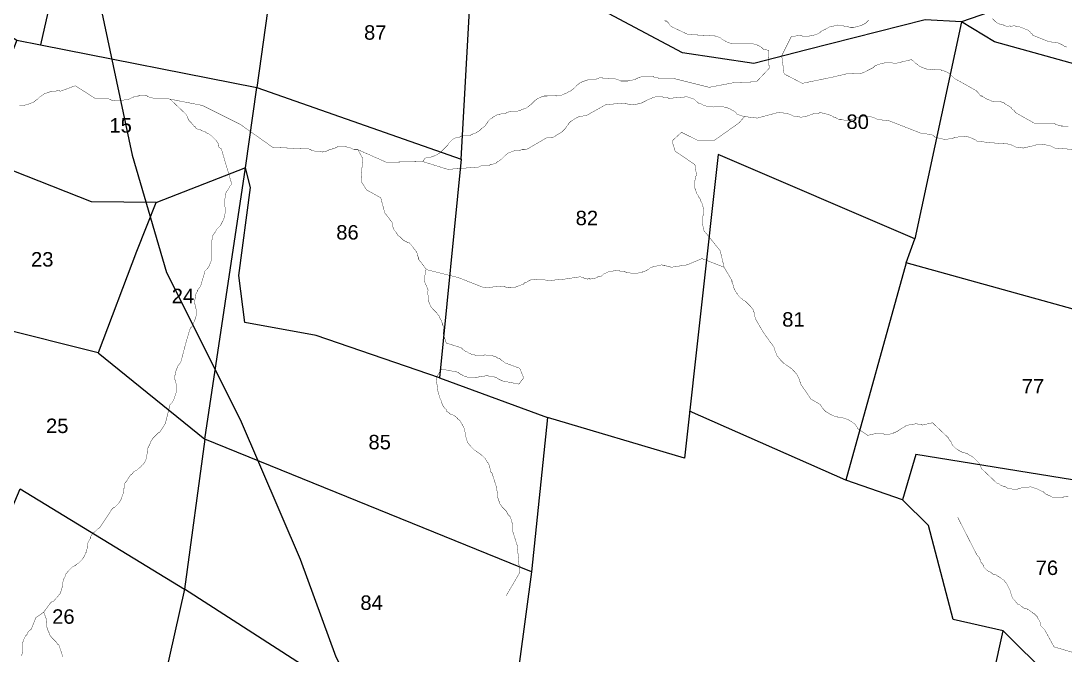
# Model space of a CAD drawing. Header units: inches. Extents: x 617 to 4497, y -923 to 1824.
# Drawn here: x 1220.5 to 1509.8, y 1393.5 to 1569.2 of the extents above; entities that cross this region are included whole.
import ezdxf
from ezdxf.enums import TextEntityAlignment as Align

# ---------------------------------------------------------------- set-up
doc = ezdxf.new("R2010")
doc.units = ezdxf.units.IN
doc.header["$LTSCALE"] = 15
doc.header["$MEASUREMENT"] = 0
for name, color, linetype in [('PLOT', 7, 'Continuous'), ('PLOT NO', 7, 'Continuous'), ('ROAD', 50, 'Continuous'), ('STREAM', 130, 'SL')]:
    doc.layers.add(name, color=color, linetype=linetype)
doc.styles.get("Standard").update_dxf_attribs({"font": 'arial.ttf'})
doc.linetypes.add('SL', pattern='A,8e-06,[1,streme line,S=0.066667,R=0,X=0,Y=0],-0.839413', length=0.839421)

msp = doc.modelspace()

# ---------------------------------------------------------------- linework, layer by layer
at = {"layer": 'PLOT'}
for points in [[(1598.59, 1689.13), (1563.18, 1705.8), (1524.82, 1707.01), (1506.49, 1577.76), (1481.06, 1568.89), (1468.14, 1508.79), (1413.64, 1532.18), (1404.35, 1448.05), (1366.4, 1459.34), (1361.96, 1416.59), (1271.53, 1453.29), (1265.88, 1411.74), (1257.4, 1373.83), (1246.5, 1321.39), (1270.32, 1312.92), (1255.75, 1241.55), (1245.25, 1245.18), (1208.89, 1093.06)], [(1124, 1618.54), (1124.96, 1599.53), (1140.45, 1597.98), (1163.26, 1585.36), (1195.4, 1568.71), (1206.01, 1574.67), (1210.45, 1574.49), (1213.08, 1567.66), (1219.41, 1563.77), (1225.98, 1562.52), (1285.85, 1550.69), (1342.51, 1530.88), (1344.86, 1573.8), (1349.27, 1589.7), (1328.97, 1589.59), (1292.97, 1601.63), (1285.97, 1604.65)], [(1237.52, 1613.51), (1225.98, 1562.52)], [(1292.97, 1601.63), (1285.85, 1550.69)], [(1481.06, 1568.89), (1471.01, 1569.48), (1438.26, 1561.17), (1423.51, 1557.39), (1403.79, 1560.33), (1377.52, 1574.29), (1349.27, 1589.7)], [(1557.94, 1554.72), (1518.86, 1555.42), (1490.2, 1563.32), (1481.06, 1568.89)], [(1219.41, 1563.77), (1216.26, 1555.78), (1207.49, 1531.97), (1205.16, 1522.94), (1190.82, 1489.82), (1178.65, 1465.25), (1137.91, 1403.08), (1117.74, 1357.4), (1180.25, 1344.96), (1198.04, 1386.59), (1220.37, 1439.56), (1265.88, 1411.74)], [(1557.94, 1554.72), (1547.52, 1517.59), (1537.28, 1482.31), (1465.76, 1502.13), (1468.14, 1508.79)], [(1336.46, 1470.27), (1302.3, 1482.05), (1282.59, 1485.64), (1280.94, 1498.67), (1284.11, 1522.96), (1282.76, 1528.41), (1285.85, 1550.69)], [(1258.02, 1518.81), (1240.07, 1518.99), (1207.55, 1531.86)], [(1342.51, 1530.88), (1336.46, 1470.27), (1366.4, 1459.34)], [(1282.76, 1528.41), (1257.95, 1518.72), (1252.59, 1505.25), (1241.92, 1477.24), (1271.53, 1453.29)], [(1271.53, 1453.29), (1282.76, 1528.41)], [(1465.76, 1502.13), (1448.99, 1441.9), (1405.77, 1461.04)], [(1241.92, 1477.24), (1213.92, 1484.23), (1190.82, 1489.82)], [(1537.28, 1482.31), (1542.85, 1480.12), (1534.03, 1438.41), (1468.43, 1449.01), (1464.68, 1436.51), (1448.99, 1441.9)], [(1492.59, 1400.2), (1478.79, 1403.36), (1471.95, 1429.41), (1464.68, 1436.51)], [(1361.96, 1416.59), (1353.75, 1355.13), (1265.88, 1411.74)], [(1474.97, 1320.52), (1492.59, 1400.2), (1518.34, 1374.6)]]:
    msp.add_lwpolyline(points, dxfattribs=at)
at = {"layer": 'ROAD'}
msp.add_lwpolyline([(1326.5, 1772.88), (1323.97, 1768.61), (1309.33, 1760.82), (1283.14, 1744.17), (1270.75, 1728.36), (1248.6, 1698.09), (1243.82, 1690.96), (1239.51, 1678.58), (1234.99, 1631.37), (1235.96, 1615.77), (1242.71, 1572.74), (1251.4, 1531.92), (1260.91, 1499.5), (1281.31, 1458.7), (1297.87, 1420.08), (1307.79, 1393.03), (1318.68, 1372.24), (1328.88, 1359.16), (1329.99, 1349.91)], dxfattribs=at)
at = {"layer": 'STREAM', "color": 4, "lineweight": 0, "const_width": 0.1}
for points in [[(1398.7, 1569.34), (1398.92, 1569.12), (1399.36, 1569.12), (1400.01, 1568.46), (1400.23, 1568.02), (1400.45, 1567.81), (1400.67, 1567.59), (1405.26, 1565.4), (1412.91, 1564.96), (1414.22, 1564.53), (1414.66, 1564.09), (1415.53, 1563.65), (1415.75, 1563.43), (1416.41, 1563.21), (1417.5, 1562.78), (1417.94, 1562.78), (1418.16, 1562.78), (1419.25, 1562.78), (1419.69, 1562.78), (1419.91, 1562.78), (1420.78, 1563), (1421.87, 1563), (1422.09, 1563), (1422.75, 1563), (1424.06, 1562.56), (1424.28, 1562.56), (1424.72, 1562.34), (1425.59, 1561.9), (1425.81, 1561.68), (1426.03, 1561.47), (1426.25, 1561.25), (1427.56, 1561.03), (1427.78, 1556), (1424.28, 1552.28), (1418.16, 1552.07), (1411.16, 1550.75), (1401.54, 1553.16), (1397.39, 1553.16), (1396.95, 1553.38), (1395.86, 1553.6), (1395.64, 1553.81), (1394.98, 1553.81), (1393.67, 1553.81), (1393.45, 1553.81), (1393.02, 1553.81), (1392.14, 1553.6), (1391.71, 1553.38), (1391.49, 1553.38), (1390.61, 1552.94), (1389.74, 1552.72), (1389.3, 1552.72), (1388.64, 1552.5), (1387.33, 1552.5), (1387.11, 1552.5), (1386.68, 1552.5), (1385.8, 1552.94), (1385.37, 1552.94), (1385.15, 1553.16), (1384.93, 1553.16), (1380.77, 1553.38), (1379.68, 1552.94), (1379.24, 1552.94), (1378.15, 1552.94), (1377.93, 1552.94), (1377.28, 1552.72), (1375.96, 1552.28), (1375.75, 1552.07), (1375.53, 1552.07), (1374.65, 1551.41), (1374.43, 1551.19), (1374.22, 1550.97), (1373.56, 1550.32), (1372.69, 1549.66), (1372.47, 1549.66), (1371.81, 1549.22), (1370.72, 1548.79), (1370.28, 1548.57), (1370.06, 1548.57), (1368.97, 1548.35), (1368.53, 1548.57), (1368.31, 1548.57), (1368.09, 1548.57), (1367.44, 1548.57), (1366.35, 1548.35), (1366.13, 1548.35), (1365.47, 1548.35), (1364.16, 1547.91), (1363.94, 1547.69), (1363.72, 1547.69), (1362.85, 1547.04), (1362.63, 1546.82), (1362.41, 1546.6), (1361.76, 1545.94), (1360.88, 1545.29), (1360.66, 1545.07), (1360.01, 1544.85), (1358.91, 1544.41), (1358.48, 1544.2), (1358.26, 1544.2), (1357.16, 1543.98), (1356.95, 1543.98), (1356.51, 1543.98), (1356.29, 1544.2), (1355.2, 1543.76), (1354.76, 1543.54), (1354.32, 1543.54), (1353.23, 1543.32), (1353.01, 1543.1), (1352.35, 1543.1), (1351.26, 1542.45), (1351.04, 1542.23), (1350.61, 1542.01), (1349.95, 1541.35), (1349.73, 1540.92), (1349.51, 1540.7), (1349.08, 1540.04), (1348.2, 1539.39), (1347.98, 1539.17), (1347.55, 1538.73), (1346.45, 1538.07), (1346.01, 1537.86), (1345.8, 1537.86), (1344.92, 1537.42), (1344.48, 1537.42), (1344.27, 1537.42), (1343.83, 1537.42), (1343.17, 1537.42), (1342.3, 1537.2), (1342.08, 1536.98), (1341.42, 1536.98), (1340.11, 1536.33), (1339.89, 1536.11), (1339.68, 1535.89), (1339.02, 1535.23), (1338.8, 1534.79), (1338.58, 1534.58), (1337.93, 1533.92), (1337.27, 1533.26), (1337.05, 1533.05), (1336.61, 1532.61), (1335.52, 1531.95), (1335.08, 1531.73), (1334.87, 1531.73), (1333.77, 1531.3), (1333.55, 1531.3), (1333.12, 1531.3), (1332.9, 1531.3), (1332.46, 1531.08), (1331.81, 1530.2), (1321.75, 1529.99), (1313.88, 1533.48)], [(1510.63, 1539.82), (1509.32, 1539.82), (1509.1, 1540.04), (1508.66, 1540.04), (1507.79, 1540.26), (1507.35, 1540.48), (1507.13, 1540.48), (1506.91, 1540.7), (1501.45, 1540.7), (1495.98, 1543.76), (1495.77, 1544.2), (1494.89, 1544.85), (1494.89, 1545.07), (1494.24, 1545.51), (1493.14, 1546.16), (1492.92, 1546.38), (1492.49, 1546.6), (1491.61, 1546.82), (1491.17, 1546.82), (1490.96, 1546.82), (1490.08, 1546.82), (1488.99, 1547.04), (1488.77, 1547.26), (1488.11, 1547.47), (1487.02, 1548.13), (1486.8, 1548.35), (1486.36, 1548.35), (1485.71, 1549.22), (1485.49, 1549.44), (1485.27, 1549.66), (1485.05, 1549.88), (1479.59, 1552.94), (1479.15, 1553.16), (1478.71, 1553.6), (1478.06, 1554.25), (1477.84, 1554.47), (1477.18, 1554.91), (1476.09, 1555.34), (1475.65, 1555.34), (1475.43, 1555.56), (1474.34, 1555.78), (1473.9, 1555.78), (1473.69, 1555.78), (1472.81, 1555.56), (1471.72, 1555.78), (1471.5, 1555.78), (1470.84, 1556), (1469.75, 1556.44), (1469.31, 1556.66), (1469.09, 1556.87), (1468.22, 1557.53), (1468, 1557.75), (1467.78, 1557.97), (1467.56, 1558.19), (1467.13, 1558.41), (1462.54, 1557.31), (1461.88, 1557.53), (1460.79, 1557.53), (1460.57, 1557.53), (1459.91, 1557.53), (1458.6, 1557.31), (1458.38, 1557.09), (1457.95, 1557.09), (1457.07, 1556.66), (1456.85, 1556.44), (1456.63, 1556.22), (1455.76, 1555.78), (1454.88, 1555.34), (1454.67, 1555.13), (1454.01, 1554.91), (1452.92, 1554.47), (1452.48, 1554.47), (1452.26, 1554.47), (1451.17, 1554.47), (1450.73, 1554.69), (1450.51, 1554.69), (1450.08, 1554.69), (1445.48, 1553.6), (1436.96, 1551.85), (1431.93, 1554.47), (1431.27, 1559.5), (1433.9, 1564.75), (1436.3, 1565.18), (1436.96, 1564.96), (1438.05, 1564.96), (1438.27, 1564.96), (1438.93, 1564.96), (1440.24, 1565.18), (1440.46, 1565.4), (1440.89, 1565.4), (1441.77, 1565.84), (1441.99, 1566.06), (1442.2, 1566.28), (1443.08, 1566.71), (1443.95, 1567.15), (1444.17, 1567.37), (1444.83, 1567.59), (1446.14, 1567.81), (1446.36, 1567.81), (1446.8, 1568.02), (1447.67, 1567.81), (1448.11, 1567.81), (1448.33, 1567.81), (1448.76, 1567.59), (1449.2, 1567.59), (1450.29, 1567.37), (1450.51, 1567.37), (1451.17, 1567.37), (1452.48, 1567.59), (1452.92, 1567.81), (1453.14, 1567.81), (1454.01, 1568.24), (1454.45, 1568.46), (1454.67, 1568.68), (1455.32, 1569.34)], [(1489.64, 1569.77), (1490.3, 1569.12), (1490.52, 1568.9), (1491.17, 1568.46), (1492.27, 1568.02), (1492.7, 1568.02), (1492.92, 1567.81), (1494.02, 1567.59), (1494.45, 1567.81), (1494.67, 1567.59), (1495.55, 1567.81), (1496.64, 1567.59), (1496.86, 1567.59), (1497.51, 1567.37), (1498.61, 1566.93), (1499.04, 1566.71), (1499.26, 1566.71), (1500.14, 1566.06), (1500.36, 1565.62), (1500.57, 1565.62), (1500.79, 1565.18), (1505.17, 1563.43), (1508.01, 1563), (1508.44, 1562.78), (1509.32, 1562.34), (1509.54, 1562.12), (1510.19, 1561.9)], [(1261.85, 1547.47), (1266, 1543.54), (1266.44, 1543.1), (1266.66, 1542.45), (1267.1, 1541.57), (1267.31, 1541.35), (1267.75, 1540.92), (1268.63, 1539.82), (1268.84, 1539.82), (1269.06, 1539.39), (1269.94, 1538.95), (1270.37, 1538.95), (1270.59, 1538.73), (1271.47, 1538.51), (1272.34, 1537.86), (1272.56, 1537.86), (1273.22, 1537.42), (1274.09, 1536.54), (1274.31, 1536.33), (1274.53, 1536.11), (1275.18, 1535.23), (1275.18, 1534.79), (1275.4, 1534.58), (1275.4, 1534.14), (1276.06, 1533.7), (1278.9, 1524.08), (1278.9, 1523.86), (1278.46, 1523.43), (1278.03, 1522.55), (1277.81, 1522.33), (1277.37, 1521.68), (1277.15, 1520.37), (1277.15, 1520.15), (1276.93, 1519.71), (1276.93, 1518.84), (1276.93, 1518.4), (1276.93, 1518.18), (1277.15, 1517.31), (1277.15, 1516.21), (1277.15, 1515.99), (1276.93, 1515.34), (1276.71, 1514.03), (1276.5, 1513.81), (1276.28, 1513.37), (1275.84, 1512.5), (1275.62, 1512.28), (1275.4, 1512.06), (1275.18, 1511.84), (1274.75, 1511.4), (1274.31, 1510.53), (1274.09, 1510.31), (1273.65, 1509.65), (1273.44, 1508.34), (1273.44, 1508.12), (1273.22, 1507.69), (1273.22, 1506.81), (1273.22, 1506.38), (1273.22, 1506.16), (1273.44, 1505.28), (1273.44, 1504.19), (1273.44, 1503.97), (1273.44, 1503.31), (1273, 1502), (1272.78, 1501.78), (1272.78, 1501.35), (1272.12, 1500.47), (1271.9, 1500.25), (1271.69, 1500.04), (1271.47, 1499.82), (1271.47, 1499.6), (1270.37, 1495.88), (1270.16, 1495.44), (1269.5, 1494.57), (1269.5, 1494.35), (1269.06, 1493.7), (1268.84, 1492.38), (1268.84, 1492.17), (1268.63, 1491.73), (1268.63, 1490.85), (1268.84, 1490.42), (1268.84, 1490.2), (1269.06, 1489.32), (1269.06, 1488.23), (1269.06, 1488.01), (1269.06, 1487.36), (1268.63, 1486.04), (1268.41, 1485.61), (1268.41, 1485.39), (1267.97, 1484.51), (1267.75, 1484.3), (1267.53, 1484.08), (1267.31, 1483.64), (1266.22, 1479.92), (1264.91, 1474.89), (1264.69, 1474.46), (1264.03, 1473.58), (1264.03, 1473.36), (1263.6, 1472.71), (1263.38, 1471.62), (1263.38, 1471.18), (1263.16, 1470.96), (1263.16, 1469.87), (1263.38, 1469.43), (1263.38, 1469.21), (1263.6, 1468.34), (1263.6, 1467.24), (1263.6, 1467.02), (1263.6, 1466.37), (1263.16, 1465.06), (1263.16, 1464.84), (1262.94, 1464.4), (1262.5, 1463.53), (1262.29, 1463.31), (1262.07, 1463.09), (1261.85, 1462.87), (1260.54, 1457.62), (1259.01, 1455.22), (1258.57, 1455), (1257.69, 1454.13), (1257.48, 1453.91), (1257.04, 1453.47), (1256.38, 1452.38), (1256.38, 1452.16), (1256.16, 1451.72), (1255.73, 1450.85), (1255.73, 1450.41), (1255.73, 1450.19), (1255.51, 1449.32), (1255.29, 1448.22), (1255.29, 1448.01), (1255.07, 1447.35), (1254.42, 1446.26), (1253.98, 1446.04), (1253.98, 1445.82), (1253.1, 1445.16), (1252.89, 1444.94), (1252.67, 1444.73), (1252.23, 1444.51), (1251.79, 1444.29), (1251.14, 1443.41), (1250.92, 1443.41), (1250.48, 1442.76), (1249.82, 1441.67), (1249.61, 1441.45), (1249.39, 1441.23), (1249.17, 1440.14), (1249.17, 1439.7), (1248.95, 1439.48), (1248.95, 1438.6), (1248.73, 1437.73), (1248.51, 1437.29), (1248.29, 1436.64), (1247.64, 1435.54), (1247.42, 1435.33), (1247.2, 1435.11), (1246.55, 1434.45), (1246.11, 1434.23), (1245.89, 1434.01), (1245.67, 1433.8), (1244.14, 1431.39), (1242.39, 1428.77), (1241.95, 1428.55), (1241.3, 1427.89), (1241.08, 1427.67), (1240.42, 1427.24), (1239.77, 1426.14), (1239.77, 1425.71), (1239.55, 1425.49), (1239.11, 1424.61), (1239.11, 1424.18), (1239.11, 1423.96), (1238.89, 1423.08), (1238.68, 1421.99), (1238.46, 1421.77), (1238.24, 1421.12), (1237.58, 1420.02), (1237.36, 1419.8), (1237.15, 1419.59), (1236.49, 1418.93), (1236.05, 1418.71), (1235.83, 1418.49), (1235.61, 1418.27), (1234.96, 1418.06), (1234.3, 1417.4), (1234.08, 1417.18), (1233.65, 1416.74), (1232.77, 1415.65), (1232.77, 1415.21), (1232.55, 1414.99), (1232.34, 1414.12), (1232.12, 1413.68), (1232.12, 1413.46), (1232.12, 1412.59), (1231.68, 1411.5), (1231.68, 1411.28), (1231.46, 1410.62), (1230.59, 1409.53), (1230.37, 1409.31), (1230.15, 1409.09), (1229.49, 1408.22), (1229.06, 1408.22), (1228.84, 1408), (1228.62, 1407.78), (1226.87, 1405.38)], [(1512.82, 1533.48), (1506.91, 1533.92), (1506.48, 1534.14), (1505.6, 1534.58), (1505.17, 1534.58), (1504.51, 1534.79), (1503.2, 1535.01), (1502.98, 1535.01), (1502.54, 1535.01), (1501.67, 1534.79), (1501.23, 1534.58), (1501.01, 1534.58), (1500.14, 1534.36), (1499.04, 1534.14), (1498.83, 1534.14), (1498.17, 1533.92), (1496.86, 1534.14), (1496.64, 1534.14), (1496.2, 1534.14), (1495.33, 1534.58), (1494.89, 1534.79), (1494.67, 1534.79), (1494.45, 1535.01), (1488.55, 1535.45), (1485.27, 1535.89), (1484.83, 1536.33), (1483.96, 1536.54), (1483.74, 1536.76), (1483.09, 1536.98), (1481.77, 1537.2), (1481.34, 1537.2), (1481.12, 1537.2), (1480.03, 1536.98), (1479.59, 1536.98), (1479.37, 1536.98), (1478.49, 1536.54), (1477.62, 1536.54), (1477.18, 1536.33), (1476.53, 1536.33), (1475.22, 1536.54), (1475, 1536.54), (1474.56, 1536.76), (1473.69, 1536.98), (1473.47, 1537.2), (1473.25, 1537.42), (1472.81, 1537.64), (1469.75, 1538.07), (1460.79, 1541.57), (1457.95, 1541.79), (1457.51, 1542.01), (1456.63, 1542.45), (1456.41, 1542.45), (1455.76, 1542.67), (1454.45, 1542.67), (1454.01, 1542.67), (1453.79, 1542.67), (1452.7, 1542.45), (1452.26, 1542.45), (1452.04, 1542.45), (1451.17, 1542.01), (1450.29, 1541.79), (1450.08, 1541.79), (1449.2, 1541.57), (1447.89, 1541.79), (1447.67, 1541.79), (1447.23, 1541.79), (1446.36, 1542.23), (1446.14, 1542.45), (1445.7, 1542.45), (1445.48, 1542.67), (1445.05, 1542.88), (1443.95, 1543.32), (1443.74, 1543.32), (1443.08, 1543.54), (1441.77, 1543.76), (1441.55, 1543.54), (1441.11, 1543.54), (1440.24, 1543.54), (1439.8, 1543.32), (1439.58, 1543.32), (1438.71, 1542.88), (1437.61, 1542.67), (1437.4, 1542.67), (1436.74, 1542.45), (1435.43, 1542.67), (1435.21, 1542.67), (1434.77, 1542.67), (1433.9, 1543.1), (1433.46, 1543.32), (1433.24, 1543.32), (1433.02, 1543.54), (1430.18, 1543.76), (1424.5, 1542.23), (1420.78, 1542.67), (1418.81, 1543.32), (1418.59, 1543.76), (1417.72, 1544.41), (1417.5, 1544.41), (1416.85, 1544.85), (1415.53, 1545.29), (1415.32, 1545.29), (1414.88, 1545.51), (1414, 1545.51), (1413.57, 1545.51), (1413.35, 1545.51), (1412.47, 1545.29), (1411.38, 1545.51), (1411.16, 1545.51), (1410.51, 1545.51), (1409.19, 1545.94), (1408.98, 1546.16), (1408.54, 1546.16), (1407.66, 1546.82), (1407.45, 1547.04), (1407.23, 1547.26), (1407.01, 1547.47), (1405.04, 1548.13), (1400.01, 1547.69), (1399.58, 1547.91), (1398.48, 1547.91), (1398.26, 1548.13), (1397.61, 1548.13), (1396.3, 1548.13), (1395.86, 1547.91), (1395.64, 1547.91), (1394.55, 1547.47), (1394.33, 1547.26), (1394.11, 1547.26), (1393.24, 1546.82), (1392.36, 1546.38), (1392.14, 1546.38), (1391.49, 1546.16), (1390.17, 1545.94), (1389.74, 1545.94), (1389.52, 1545.94), (1388.43, 1546.16), (1388.21, 1546.16), (1387.77, 1546.38), (1387.55, 1546.38), (1382.52, 1545.94), (1377.06, 1542.88), (1376.62, 1542.88), (1375.53, 1542.67), (1375.31, 1542.67), (1374.65, 1542.45), (1373.56, 1541.79), (1373.34, 1541.57), (1372.9, 1541.35), (1372.25, 1540.7), (1372.03, 1540.26), (1371.81, 1540.04), (1371.37, 1539.39), (1370.72, 1538.73), (1370.5, 1538.51), (1369.84, 1538.07), (1368.75, 1537.42), (1368.53, 1537.2), (1368.09, 1536.98), (1367.22, 1536.76), (1366.78, 1536.76), (1366.56, 1536.76), (1366.13, 1536.76), (1360.88, 1533.7), (1360.01, 1533.48), (1359.35, 1533.48), (1358.48, 1533.26), (1358.26, 1533.26), (1357.38, 1533.26), (1356.29, 1532.83), (1356.07, 1532.61), (1355.63, 1532.61), (1354.76, 1531.95), (1354.54, 1531.73), (1354.32, 1531.52), (1353.67, 1530.86), (1352.79, 1530.2), (1352.57, 1530.2), (1352.14, 1529.77), (1350.82, 1529.33), (1350.61, 1529.33), (1350.17, 1529.11), (1349.08, 1529.11), (1348.86, 1529.11), (1348.64, 1529.11), (1348.2, 1529.11), (1347.33, 1528.67), (1338.8, 1528.02), (1331.81, 1530.2)], [(1421, 1542.67), (1419.47, 1540.92), (1412.69, 1536.11), (1407.88, 1536.11), (1403.51, 1538.29), (1400.89, 1535.89), (1401.76, 1533.05), (1407.23, 1529.33), (1407.66, 1526.49), (1407.45, 1526.05), (1407.23, 1524.96), (1407.23, 1524.74), (1407.23, 1524.08), (1407.23, 1522.77), (1407.45, 1522.33), (1407.45, 1522.12), (1407.88, 1521.02), (1408.1, 1520.8), (1408.1, 1520.59), (1408.76, 1519.71), (1408.98, 1518.84), (1409.19, 1518.62), (1409.41, 1517.96), (1409.63, 1516.65), (1409.63, 1516.43), (1409.63, 1515.99), (1409.41, 1514.9), (1409.41, 1514.68), (1409.41, 1514.46), (1409.19, 1514.03), (1409.63, 1511.18), (1414.22, 1505.5), (1415.32, 1500.91)], [(1332.68, 1500.25), (1332.24, 1497.19), (1333.34, 1494.57), (1333.12, 1493.91), (1333.34, 1493.04), (1333.34, 1492.6), (1333.34, 1491.95), (1333.77, 1490.63), (1333.99, 1490.42), (1333.99, 1490.2), (1334.65, 1489.32), (1334.87, 1489.1), (1335.08, 1488.89), (1335.74, 1488.23), (1336.4, 1487.36), (1336.4, 1487.14), (1336.83, 1486.48), (1337.27, 1485.39), (1337.27, 1484.95), (1337.49, 1484.73), (1337.49, 1483.64), (1337.49, 1483.2), (1337.49, 1482.98), (1337.49, 1482.55), (1338.36, 1479.92), (1342.52, 1478.61), (1342.95, 1478.17), (1343.83, 1477.52), (1344.05, 1477.52), (1344.7, 1477.08), (1345.8, 1476.64), (1346.23, 1476.64), (1346.45, 1476.43), (1347.55, 1476.43), (1347.98, 1476.43), (1348.2, 1476.43), (1349.08, 1476.64), (1350.17, 1476.43), (1350.39, 1476.43), (1351.04, 1476.43), (1352.35, 1475.99), (1352.57, 1475.77), (1353.01, 1475.77), (1353.67, 1475.11), (1354.1, 1474.89), (1354.32, 1474.68), (1354.54, 1474.46), (1358.69, 1472.93), (1359.79, 1470.3), (1358.48, 1468.55), (1353.88, 1469.43), (1353.45, 1469.65), (1352.57, 1470.09), (1352.35, 1470.3), (1351.7, 1470.52), (1350.39, 1470.74), (1350.17, 1470.74), (1349.73, 1470.96), (1348.86, 1470.74), (1348.42, 1470.74), (1348.2, 1470.74), (1347.33, 1470.52), (1346.23, 1470.3), (1346.01, 1470.3), (1345.36, 1470.3), (1344.05, 1470.52), (1343.61, 1470.74), (1343.39, 1470.74), (1342.52, 1471.18), (1342.08, 1471.4), (1341.86, 1471.62), (1341.64, 1471.83), (1337.05, 1472.71), (1335.52, 1470.3), (1336.18, 1465.71), (1336.61, 1465.28), (1336.61, 1464.62), (1337.05, 1463.75), (1337.05, 1463.53), (1337.27, 1462.87), (1337.93, 1461.78), (1338.36, 1461.56), (1338.36, 1461.12), (1339.24, 1460.47), (1339.46, 1460.25), (1339.68, 1460.25), (1340.55, 1459.81), (1341.42, 1459.15), (1341.42, 1458.94), (1342.08, 1458.5), (1342.74, 1457.41), (1342.95, 1456.97), (1343.17, 1456.75), (1343.39, 1455.88), (1343.39, 1455.44), (1343.61, 1455.22), (1343.61, 1454.78), (1343.61, 1454.35), (1344.05, 1453.25), (1344.05, 1453.03), (1344.27, 1452.38), (1345.14, 1451.28), (1345.36, 1451.07), (1345.58, 1450.85), (1346.23, 1450.19), (1346.67, 1449.97), (1346.89, 1449.75), (1347.55, 1449.32), (1348.42, 1448.66), (1348.64, 1448.44), (1349.08, 1448.01), (1349.73, 1446.91), (1349.95, 1446.69), (1350.17, 1446.26), (1350.39, 1445.38), (1350.61, 1444.94), (1350.61, 1444.73), (1350.61, 1444.29), (1351.04, 1443.85), (1352.35, 1439.7), (1352.35, 1439.26), (1352.57, 1438.17), (1352.57, 1437.95), (1352.57, 1437.29), (1353.01, 1435.98), (1353.23, 1435.76), (1353.23, 1435.33), (1353.88, 1434.45), (1354.1, 1434.23), (1354.32, 1434.01), (1354.98, 1433.36), (1355.42, 1432.48), (1355.63, 1432.27), (1356.07, 1431.83), (1356.51, 1430.52), (1356.51, 1430.3), (1356.73, 1429.86), (1356.73, 1428.77), (1356.73, 1428.55), (1356.73, 1428.33), (1356.73, 1427.89), (1358.04, 1423.74), (1358.69, 1416.31), (1354.98, 1409.97)], [(1232.12, 1392.91), (1231.9, 1393.79), (1231.9, 1394.23), (1231.68, 1394.44), (1231.24, 1395.76), (1231.02, 1396.41), (1230.81, 1396.41), (1230.15, 1397.29), (1229.49, 1397.94), (1229.28, 1398.16), (1229.06, 1398.38), (1228.4, 1399.25), (1228.4, 1399.69), (1228.18, 1399.91), (1227.74, 1401.22), (1227.74, 1401.88), (1227.74, 1402.1), (1227.53, 1403.19), (1227.53, 1403.63), (1226.87, 1405.38), (1224.68, 1403.85), (1223.37, 1400.57), (1222.94, 1400.35), (1222.28, 1399.47), (1222.28, 1399.25), (1221.84, 1398.82), (1221.19, 1397.51), (1221.19, 1397.29), (1220.97, 1396.85), (1220.97, 1395.98), (1220.97, 1395.54), (1220.97, 1395.32), (1220.97, 1394.23), (1220.75, 1393.35)]]:
    msp.add_lwpolyline(points, dxfattribs=at)
at = {"layer": 'STREAM', "color": 4, "lineweight": 0, "elevation": 0.1}
for points in [[(1220.09, 1545.73, 0.1, 0.1, 0), (1220.53, 1545.73, 0.1, 0.1, 0), (1221.62, 1545.73, 0.1, 0.1, 0), (1221.84, 1545.94, 0.1, 0.1, 0), (1222.28, 1545.94, 0.1, 0.1, 0), (1223.37, 1546.38, 0.1, 0.1, 0), (1224.03, 1546.6, 0.1, 0.1, 0), (1224.25, 1546.82, 0.1, 0.1, 0), (1225.12, 1547.47, 0.1, 0.1, 0), (1225.78, 1548.13, 0.1, 0.1, 0), (1226, 1548.13, 0.1, 0.1, 0), (1226.21, 1548.35, 0.1, 0.1, 0), (1227.09, 1549, 0.1, 0.1, 0), (1227.31, 1549, 0.1, 0.1, 0), (1227.74, 1549.22, 0.1, 0.1, 0), (1229.06, 1549.66, 0.1, 0.1, 0), (1229.71, 1549.66, 0.1, 0.1, 0), (1229.93, 1549.66, 0.1, 0.1, 0), (1231.02, 1549.88, 0.1, 0.1, 0), (1231.46, 1549.66, 0.1, 0.1, 0), (1235.61, 1551.19, 0.1, 0.1, 0), (1241.08, 1547.69, 0.1, 0.1, 0), (1244.58, 1547.69, 0.1, 0.1, 0), (1245.02, 1547.47, 0.1, 0.1, 0), (1245.23, 1547.47, 0.1, 0.1, 0), (1245.45, 1547.26, 0.1, 0.1, 0), (1246.55, 1547.04, 0.1, 0.1, 0), (1246.76, 1547.04, 0.1, 0.1, 0), (1247.2, 1547.04, 0.1, 0.1, 0), (1248.51, 1547.04, 0.1, 0.1, 0), (1249.17, 1547.26, 0.1, 0.1, 0), (1249.39, 1547.26, 0.1, 0.1, 0), (1250.48, 1547.47, 0.1, 0.1, 0), (1251.36, 1547.91, 0.1, 0.1, 0), (1251.57, 1547.91, 0.1, 0.1, 0), (1251.79, 1548.13, 0.1, 0.1, 0), (1252.89, 1548.35, 0.1, 0.1, 0), (1253.1, 1548.35, 0.1, 0.1, 0), (1253.54, 1548.57, 0.1, 0.1, 0), (1254.85, 1548.57, 0.1, 0.1, 0), (1255.51, 1548.35, 0.1, 0.1, 0), (1255.73, 1548.13, 0.1, 0.1, 0), (1256.82, 1547.91, 0.1, 0.1, 0), (1257.26, 1547.69, 0.1, 0.1, 0), (1260.76, 1547.69, 0.1, 0.1, 0), (1270.81, 1545.73, 0.1, 0.1, 0), (1281.31, 1540.48, 0.1, 0.1, 0), (1290.27, 1534.14, 0.1, 0.1, 0), (1299.23, 1533.7, 0.1, 0.1, 0), (1300.32, 1533.7, 0.1, 0.1, 0), (1300.54, 1533.48, 0.1, 0.1, 0), (1300.76, 1533.48, 0.1, 0.1, 0), (1301.2, 1533.26, 0.1, 0.1, 0), (1302.07, 1533.05, 0.1, 0.1, 0), (1302.51, 1533.05, 0.1, 0.1, 0), (1302.73, 1533.05, 0.1, 0.1, 0), (1304.04, 1532.83, 0.1, 0.1, 0), (1304.92, 1533.05, 0.1, 0.1, 0), (1305.13, 1533.05, 0.1, 0.1, 0), (1306.01, 1533.48, 0.1, 0.1, 0), (1306.88, 1533.7, 0.1, 0.1, 0), (1307.1, 1533.92, 0.1, 0.1, 0), (1307.54, 1533.92, 0.1, 0.1, 0), (1308.41, 1534.36, 0.1, 0.1, 0), (1308.85, 1534.36, 0.1, 0.1, 0), (1309.07, 1534.36, 0.1, 0.1, 0), (1310.38, 1534.36, 0.1, 0.1, 0), (1311.04, 1534.14, 0.1, 0.1, 0), (1311.47, 1534.14, 0.1, 0.1, 0), (1312.35, 1533.7, 0.1, 0.1, 0), (1312.79, 1533.48, 0.1, 0.1, 0), (1313.88, 1533.48, 0.1, 0.1, 0), (1315.19, 1531.08, 0.1, 0.1, 0), (1314.75, 1524.74, 0.1, 0.1, 0), (1316.28, 1522.33, 0.1, 0.1, 0), (1320.22, 1520.15, 0.1, 0.1, 0), (1321.31, 1515.99, 0.1, 0.1, 0), (1323.5, 1513.15, 0.1, 0.1, 0), (1323.5, 1512.71, 0.1, 0.1, 0), (1323.5, 1512.5, 0.1, 0.1, 0), (1323.5, 1512.28, 0.1, 0.1, 0), (1323.93, 1511.18, 0.1, 0.1, 0), (1324.15, 1510.97, 0.1, 0.1, 0), (1324.37, 1510.75, 0.1, 0.1, 0), (1325.03, 1509.65, 0.1, 0.1, 0), (1325.68, 1509.22, 0.1, 0.1, 0), (1325.9, 1509, 0.1, 0.1, 0), (1326.56, 1508.34, 0.1, 0.1, 0), (1327.43, 1507.91, 0.1, 0.1, 0), (1327.65, 1507.69, 0.1, 0.1, 0), (1328.09, 1507.69, 0.1, 0.1, 0), (1328.74, 1507.03, 0.1, 0.1, 0), (1328.96, 1506.59, 0.1, 0.1, 0), (1329.18, 1506.38, 0.1, 0.1, 0), (1330.06, 1505.28, 0.1, 0.1, 0), (1330.27, 1504.84, 0.1, 0.1, 0), (1330.27, 1504.41, 0.1, 0.1, 0), (1330.71, 1503.53, 0.1, 0.1, 0), (1330.71, 1503.1, 0.1, 0.1, 0), (1332.9, 1500.25, 0.1, 0.1, 0), (1341.64, 1498.07, 0.1, 0.1, 0), (1348.86, 1495.23, 0.1, 0.1, 0), (1353.67, 1495.66, 0.1, 0.1, 0), (1354.1, 1495.66, 0.1, 0.1, 0), (1354.32, 1495.66, 0.1, 0.1, 0), (1354.76, 1495.44, 0.1, 0.1, 0), (1355.63, 1495.23, 0.1, 0.1, 0), (1356.07, 1495.44, 0.1, 0.1, 0), (1356.29, 1495.23, 0.1, 0.1, 0), (1357.6, 1495.44, 0.1, 0.1, 0), (1358.26, 1495.66, 0.1, 0.1, 0), (1358.48, 1495.88, 0.1, 0.1, 0), (1359.57, 1496.1, 0.1, 0.1, 0), (1360.22, 1496.76, 0.1, 0.1, 0), (1360.66, 1496.76, 0.1, 0.1, 0), (1360.88, 1496.97, 0.1, 0.1, 0), (1361.76, 1497.41, 0.1, 0.1, 0), (1362.19, 1497.41, 0.1, 0.1, 0), (1362.41, 1497.41, 0.1, 0.1, 0), (1363.72, 1497.63, 0.1, 0.1, 0), (1364.38, 1497.63, 0.1, 0.1, 0), (1364.82, 1497.41, 0.1, 0.1, 0), (1365.69, 1497.41, 0.1, 0.1, 0), (1366.35, 1497.19, 0.1, 0.1, 0), (1371.16, 1497.63, 0.1, 0.1, 0), (1375.53, 1498.29, 0.1, 0.1, 0), (1375.96, 1498.07, 0.1, 0.1, 0), (1376.18, 1498.07, 0.1, 0.1, 0), (1376.62, 1497.85, 0.1, 0.1, 0), (1377.5, 1497.63, 0.1, 0.1, 0), (1377.93, 1497.85, 0.1, 0.1, 0), (1378.15, 1497.63, 0.1, 0.1, 0), (1379.46, 1497.85, 0.1, 0.1, 0), (1380.12, 1498.07, 0.1, 0.1, 0), (1380.34, 1498.29, 0.1, 0.1, 0), (1381.43, 1498.51, 0.1, 0.1, 0), (1382.09, 1499.16, 0.1, 0.1, 0), (1382.3, 1499.16, 0.1, 0.1, 0), (1382.74, 1499.38, 0.1, 0.1, 0), (1383.62, 1499.82, 0.1, 0.1, 0), (1384.05, 1499.82, 0.1, 0.1, 0), (1384.27, 1499.82, 0.1, 0.1, 0), (1385.58, 1500.04, 0.1, 0.1, 0), (1386.24, 1500.04, 0.1, 0.1, 0), (1386.46, 1499.82, 0.1, 0.1, 0), (1387.55, 1499.82, 0.1, 0.1, 0), (1387.99, 1499.6, 0.1, 0.1, 0), (1388.43, 1499.38, 0.1, 0.1, 0), (1388.64, 1499.38, 0.1, 0.1, 0), (1389.08, 1499.38, 0.1, 0.1, 0), (1389.96, 1499.16, 0.1, 0.1, 0), (1390.39, 1499.16, 0.1, 0.1, 0), (1390.61, 1499.16, 0.1, 0.1, 0), (1391.92, 1499.38, 0.1, 0.1, 0), (1392.58, 1499.6, 0.1, 0.1, 0), (1392.8, 1499.6, 0.1, 0.1, 0), (1393.89, 1500.04, 0.1, 0.1, 0), (1394.55, 1500.47, 0.1, 0.1, 0), (1394.77, 1500.69, 0.1, 0.1, 0), (1395.2, 1500.91, 0.1, 0.1, 0), (1396.08, 1501.13, 0.1, 0.1, 0), (1396.51, 1501.13, 0.1, 0.1, 0), (1396.73, 1501.35, 0.1, 0.1, 0), (1398.04, 1501.57, 0.1, 0.1, 0), (1398.7, 1501.35, 0.1, 0.1, 0), (1398.92, 1501.35, 0.1, 0.1, 0), (1400.01, 1501.13, 0.1, 0.1, 0), (1400.67, 1500.91, 0.1, 0.1, 0), (1405.04, 1501.57, 0.1, 0.1, 0), (1409.19, 1503.31, 0.1, 0.1, 0), (1415.32, 1500.91, 0.1, 0.1, 0), (1417.5, 1497.19, 0.1, 0.1, 0), (1417.5, 1496.76, 0.1, 0.1, 0), (1417.94, 1495.66, 0.1, 0.1, 0), (1417.94, 1495.44, 0.1, 0.1, 0), (1418.16, 1494.79, 0.1, 0.1, 0), (1418.81, 1493.7, 0.1, 0.1, 0), (1419.03, 1493.48, 0.1, 0.1, 0), (1419.25, 1493.04, 0.1, 0.1, 0), (1419.91, 1492.38, 0.1, 0.1, 0), (1420.34, 1492.17, 0.1, 0.1, 0), (1420.34, 1491.95, 0.1, 0.1, 0), (1421.22, 1491.51, 0.1, 0.1, 0), (1421.87, 1490.85, 0.1, 0.1, 0), (1422.09, 1490.63, 0.1, 0.1, 0), (1422.53, 1490.2, 0.1, 0.1, 0), (1423.4, 1489.1, 0.1, 0.1, 0), (1423.4, 1488.67, 0.1, 0.1, 0), (1423.62, 1488.45, 0.1, 0.1, 0), (1423.84, 1487.36, 0.1, 0.1, 0), (1423.84, 1487.14, 0.1, 0.1, 0), (1424.06, 1486.92, 0.1, 0.1, 0), (1424.06, 1486.48, 0.1, 0.1, 0), (1426.25, 1482.76, 0.1, 0.1, 0), (1429.09, 1478.83, 0.1, 0.1, 0), (1429.31, 1478.17, 0.1, 0.1, 0), (1429.53, 1477.3, 0.1, 0.1, 0), (1429.74, 1477.08, 0.1, 0.1, 0), (1429.96, 1476.43, 0.1, 0.1, 0), (1430.84, 1475.33, 0.1, 0.1, 0), (1431.06, 1475.11, 0.1, 0.1, 0), (1431.27, 1474.89, 0.1, 0.1, 0), (1431.93, 1474.24, 0.1, 0.1, 0), (1432.37, 1474.02, 0.1, 0.1, 0), (1432.59, 1473.8, 0.1, 0.1, 0), (1433.24, 1473.36, 0.1, 0.1, 0), (1434.12, 1472.71, 0.1, 0.1, 0), (1434.33, 1472.49, 0.1, 0.1, 0), (1434.77, 1472.05, 0.1, 0.1, 0), (1435.65, 1470.96, 0.1, 0.1, 0), (1435.65, 1470.74, 0.1, 0.1, 0), (1435.87, 1470.52, 0.1, 0.1, 0), (1436.3, 1469.43, 0.1, 0.1, 0), (1436.3, 1469.21, 0.1, 0.1, 0), (1436.52, 1468.99, 0.1, 0.1, 0), (1436.52, 1468.55, 0.1, 0.1, 0), (1439.36, 1464.4, 0.1, 0.1, 0), (1441.99, 1462.87, 0.1, 0.1, 0), (1442.2, 1462.43, 0.1, 0.1, 0), (1442.86, 1461.56, 0.1, 0.1, 0), (1443.08, 1461.34, 0.1, 0.1, 0), (1443.52, 1460.9, 0.1, 0.1, 0), (1444.61, 1460.25, 0.1, 0.1, 0), (1445.05, 1460.03, 0.1, 0.1, 0), (1445.27, 1459.81, 0.1, 0.1, 0), (1446.36, 1459.59, 0.1, 0.1, 0), (1446.58, 1459.59, 0.1, 0.1, 0), (1446.8, 1459.37, 0.1, 0.1, 0), (1447.89, 1459.37, 0.1, 0.1, 0), (1448.76, 1458.94, 0.1, 0.1, 0), (1448.98, 1458.94, 0.1, 0.1, 0), (1449.64, 1458.72, 0.1, 0.1, 0), (1450.73, 1458.06, 0.1, 0.1, 0), (1450.95, 1457.84, 0.1, 0.1, 0), (1451.39, 1457.62, 0.1, 0.1, 0), (1452.04, 1456.75, 0.1, 0.1, 0), (1452.26, 1456.53, 0.1, 0.1, 0), (1452.26, 1456.31, 0.1, 0.1, 0), (1452.48, 1456.09, 0.1, 0.1, 0), (1455.1, 1454.35, 0.1, 0.1, 0), (1457.95, 1455, 0.1, 0.1, 0), (1458.38, 1454.78, 0.1, 0.1, 0), (1459.48, 1454.78, 0.1, 0.1, 0), (1459.69, 1454.56, 0.1, 0.1, 0), (1460.35, 1454.56, 0.1, 0.1, 0), (1461.66, 1454.78, 0.1, 0.1, 0), (1462.1, 1455, 0.1, 0.1, 0), (1462.32, 1455, 0.1, 0.1, 0), (1463.19, 1455.44, 0.1, 0.1, 0), (1463.63, 1455.66, 0.1, 0.1, 0), (1463.85, 1455.88, 0.1, 0.1, 0), (1464.5, 1456.31, 0.1, 0.1, 0), (1465.38, 1456.75, 0.1, 0.1, 0), (1465.6, 1456.97, 0.1, 0.1, 0), (1466.25, 1457.19, 0.1, 0.1, 0), (1467.56, 1457.41, 0.1, 0.1, 0), (1468, 1457.41, 0.1, 0.1, 0), (1468.22, 1457.62, 0.1, 0.1, 0), (1469.31, 1457.41, 0.1, 0.1, 0), (1469.75, 1457.41, 0.1, 0.1, 0), (1469.97, 1457.41, 0.1, 0.1, 0), (1470.19, 1457.19, 0.1, 0.1, 0), (1473.03, 1457.84, 0.1, 0.1, 0), (1477.4, 1453.69, 0.1, 0.1, 0), (1477.62, 1453.25, 0.1, 0.1, 0), (1478.28, 1452.38, 0.1, 0.1, 0), (1478.28, 1452.16, 0.1, 0.1, 0), (1478.71, 1451.5, 0.1, 0.1, 0), (1479.59, 1450.63, 0.1, 0.1, 0), (1480.03, 1450.41, 0.1, 0.1, 0), (1480.24, 1450.19, 0.1, 0.1, 0), (1481.12, 1449.75, 0.1, 0.1, 0), (1481.56, 1449.54, 0.1, 0.1, 0), (1481.77, 1449.54, 0.1, 0.1, 0), (1482.65, 1449.32, 0.1, 0.1, 0), (1483.52, 1448.66, 0.1, 0.1, 0), (1483.74, 1448.66, 0.1, 0.1, 0), (1484.4, 1448.22, 0.1, 0.1, 0), (1485.27, 1447.35, 0.1, 0.1, 0), (1485.49, 1447.13, 0.1, 0.1, 0), (1485.71, 1446.91, 0.1, 0.1, 0), (1486.36, 1446.04, 0.1, 0.1, 0), (1486.36, 1445.6, 0.1, 0.1, 0), (1486.58, 1445.38, 0.1, 0.1, 0), (1486.58, 1445.16, 0.1, 0.1, 0), (1490.96, 1441.01, 0.1, 0.1, 0), (1491.39, 1441.01, 0.1, 0.1, 0), (1491.83, 1440.57, 0.1, 0.1, 0), (1492.92, 1440.14, 0.1, 0.1, 0), (1493.14, 1440.14, 0.1, 0.1, 0), (1493.8, 1439.7, 0.1, 0.1, 0), (1495.11, 1439.48, 0.1, 0.1, 0), (1495.33, 1439.48, 0.1, 0.1, 0), (1495.77, 1439.48, 0.1, 0.1, 0), (1496.64, 1439.48, 0.1, 0.1, 0), (1497.08, 1439.7, 0.1, 0.1, 0), (1497.3, 1439.7, 0.1, 0.1, 0), (1498.17, 1439.92, 0.1, 0.1, 0), (1499.26, 1439.92, 0.1, 0.1, 0), (1499.48, 1439.92, 0.1, 0.1, 0), (1500.14, 1440.14, 0.1, 0.1, 0), (1501.45, 1439.7, 0.1, 0.1, 0), (1501.67, 1439.7, 0.1, 0.1, 0), (1502.11, 1439.48, 0.1, 0.1, 0), (1502.98, 1439.04, 0.1, 0.1, 0), (1503.42, 1438.82, 0.1, 0.1, 0), (1503.64, 1438.82, 0.1, 0.1, 0), (1503.85, 1438.6, 0.1, 0.1, 0), (1504.29, 1438.17, 0.1, 0.1, 0), (1505.17, 1437.73, 0.1, 0.1, 0), (1505.38, 1437.73, 0.1, 0.1, 0), (1506.04, 1437.29, 0.1, 0.1, 0), (1507.35, 1437.07, 0.1, 0.1, 0), (1507.79, 1437.07, 0.1, 0.1, 0), (1508.01, 1437.07, 0.1, 0.1, 0), (1509.1, 1437.07, 0.1, 0.1, 0), (1509.32, 1437.29, 0.1, 0.1, 0), (1509.76, 1437.29, 0.1, 0.1, 0), (1510.63, 1437.51, 0.1, 0.1, 0)], [(1514.13, 1393.57, 0.1, 0.1, 0), (1506.7, 1395.76, 0.1, 0.1, 0), (1504.07, 1400.57, 0.1, 0.1, 0), (1502.98, 1401.66, 0.1, 0.1, 0), (1502.98, 1402.32, 0.1, 0.1, 0), (1502.54, 1403.19, 0.1, 0.1, 0), (1502.32, 1403.41, 0.1, 0.1, 0), (1502.11, 1404.06, 0.1, 0.1, 0), (1501.23, 1404.94, 0.1, 0.1, 0), (1500.79, 1405.16, 0.1, 0.1, 0), (1500.57, 1405.38, 0.1, 0.1, 0), (1499.7, 1406.03, 0.1, 0.1, 0), (1499.48, 1406.03, 0.1, 0.1, 0), (1499.26, 1406.25, 0.1, 0.1, 0), (1498.39, 1406.47, 0.1, 0.1, 0), (1497.51, 1407.12, 0.1, 0.1, 0), (1497.3, 1407.34, 0.1, 0.1, 0), (1496.64, 1407.56, 0.1, 0.1, 0), (1495.77, 1408.65, 0.1, 0.1, 0), (1495.55, 1408.87, 0.1, 0.1, 0), (1495.33, 1409.09, 0.1, 0.1, 0), (1494.89, 1409.97, 0.1, 0.1, 0), (1494.89, 1410.4, 0.1, 0.1, 0), (1494.67, 1410.62, 0.1, 0.1, 0), (1494.67, 1411.06, 0.1, 0.1, 0), (1494.45, 1411.5, 0.1, 0.1, 0), (1494.02, 1412.37, 0.1, 0.1, 0), (1493.8, 1412.81, 0.1, 0.1, 0), (1493.58, 1413.25, 0.1, 0.1, 0), (1492.7, 1414.34, 0.1, 0.1, 0), (1492.27, 1414.56, 0.1, 0.1, 0), (1492.05, 1414.78, 0.1, 0.1, 0), (1491.39, 1415.21, 0.1, 0.1, 0), (1490.96, 1415.43, 0.1, 0.1, 0), (1490.74, 1415.65, 0.1, 0.1, 0), (1489.86, 1415.87, 0.1, 0.1, 0), (1488.99, 1416.52, 0.1, 0.1, 0), (1488.77, 1416.52, 0.1, 0.1, 0), (1488.11, 1416.96, 0.1, 0.1, 0), (1487.24, 1417.84, 0.1, 0.1, 0), (1487.24, 1418.27, 0.1, 0.1, 0), (1487.02, 1418.49, 0.1, 0.1, 0), (1486.36, 1419.37, 0.1, 0.1, 0), (1486.36, 1419.8, 0.1, 0.1, 0), (1486.15, 1420.02, 0.1, 0.1, 0), (1486.15, 1420.24, 0.1, 0.1, 0), (1485.27, 1421.33, 0.1, 0.1, 0), (1480.03, 1431.61, 0, 0, 0)]]:
    msp.add_lwpolyline(points, format="xyseb", dxfattribs=at)

# ---------------------------------------------------------------- texts
at = {"layer": 'PLOT NO'}
for s, p in [('87', (1318.69, 1565.94)), ('15', (1248.16, 1540.21)), ('80', (1452.3, 1541.22)), ('82', (1377.3, 1514.56)), ('86', (1310.99, 1510.58)), ('23', (1226.45, 1503.11)), ('24', (1265.42, 1492.95)), ('81', (1434.51, 1486.46)), ('77', (1500.86, 1467.96)), ('25', (1230.6, 1456.99)), ('85', (1319.92, 1452.48)), ('76', (1504.71, 1417.67)), ('84', (1317.67, 1408.01)), ('26', (1232.31, 1404.16))]:
    msp.add_text(s, height=4, dxfattribs=at).set_placement(p, align=Align.MIDDLE_CENTER)

doc.saveas('drawing.dxf')
